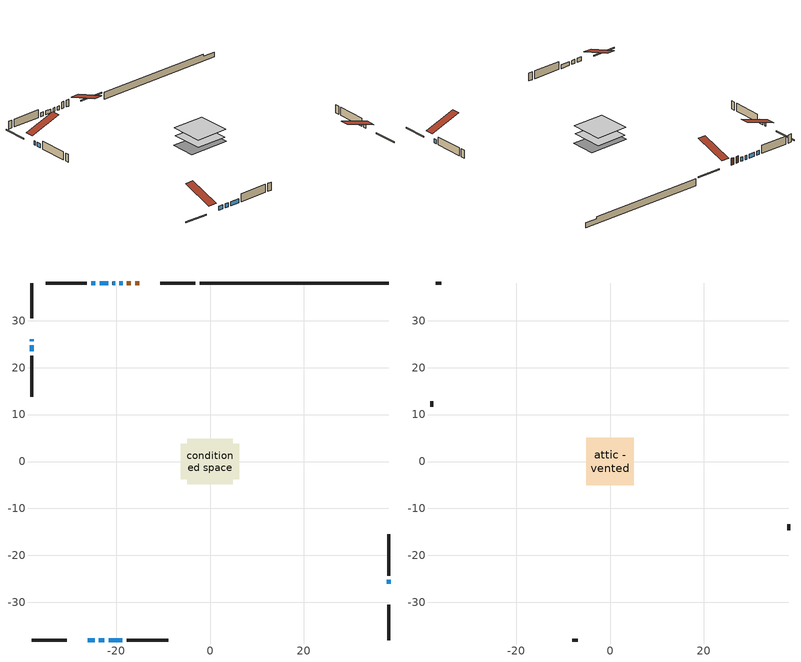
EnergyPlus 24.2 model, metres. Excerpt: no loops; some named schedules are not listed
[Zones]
conditioned space
 floor adiabatic (AdiabaticFloorConstruction): -4.84,-4.84 -4.84,4.84 4.84,4.84 4.84,-4.84 z0.76
 floor foundation (Slab1 construction): -6.26,-3.8 -6.26,3.8 6.26,3.8 6.26,-3.8 z-1.37
 wall outside (RimJoist1 construction): -3.1,38.06 -10.65,38.06 / -38.06,-38.06 -30.52,-38.06 / -38.06,38.06 -38.06,30.52 / 38.06,-38.06 38.06,-30.52 z0.76:1.06
 wall outside (AdiabaticWallConstruction 1): -15.09,38.06 -15.97,38.06 / -16.9,38.06 -17.71,38.06 z0.76:2.79
 wall outside (AdiabaticWallConstruction): -18.63,38.06 -19.32,38.06 / 38.06,-26.08 38.06,-25.26 / -38.06,26.08 -38.06,25.67 / -20.24,38.06 -20.79,38.06 / -21.72,38.06 -23.56,38.06 / -26.07,-38.06 -24.61,-38.06 / -23.69,-38.06 -22.5,-38.06 / -21.58,-38.06 -18.67,-38.06 / -38.06,24.74 -38.06,23.49 / -24.48,38.06 -25.3,38.06 z0.76:1.98
 wall outside (Wall1 construction): -26.23,38.06 -35.02,38.06 / -17.74,-38.06 -8.95,-38.06 / -38.06,22.56 -38.06,13.77 / 38.06,-24.33 38.06,-15.54 z0.76:3.2
 wall foundation (FoundationWall1 construction): -2.17,38.06,-1.37 -2.17,38.06,0.76 34.04,38.06,0.76 34.04,38.06,0.14 38.06,38.06,0.14 38.06,38.06,-1.37
 window (WindowConstruction): -18.64,38.06 -19.32,38.06 z0.76:1.98
 window (WindowConstruction 8): 38.06,-26.07 38.06,-25.26 z0.76:1.98
 window (WindowConstruction 9): -38.06,26.07 -38.06,25.67 z0.76:1.98
 window (WindowConstruction 1): -20.24,38.06 -20.79,38.06 z0.76:1.98
 window (WindowConstruction 2): -21.72,38.06 -23.56,38.06 z0.76:1.98
 window (WindowConstruction 3): -26.07,-38.06 -24.61,-38.06 z0.76:1.98
 window (WindowConstruction 4): -23.69,-38.06 -22.5,-38.06 z0.76:1.98
 window (WindowConstruction 5): -21.57,-38.06 -18.67,-38.06 z0.76:1.98
 window (WindowConstruction 6): -38.06,24.74 -38.06,23.49 z0.76:1.98
 window (WindowConstruction 7): -24.49,38.06 -25.3,38.06 z0.76:1.98
 door (Door): -15.09,38.06 -15.97,38.06 z0.76:2.79
 door (Door 1): -16.9,38.06 -17.71,38.06 z0.76:2.79
 ceiling adiabatic (AdiabaticFloorConstruction): 4.84,-4.84 4.84,4.84 -4.84,4.84 -4.84,-4.84 z0.76
attic - vented
 floor to conditioned space (Floor1 construction Reversed): -5.03,-5.03 -5.03,5.03 5.03,5.03 5.03,-5.03 z3.2
 wall outside (Wall2 construction): -35.95,38.06 -37.13,38.06 / -8.02,-38.06 -6.84,-38.06 / -38.06,12.84 -38.06,11.66 / 38.06,-14.61 38.06,-13.43 z0.76:3.2
 roof outside (Roof1 construction): -14.16,38.06,3.2 -14.16,28.25,6.47 -11.58,28.25,6.47 -11.58,38.06,3.2; -27,-38.06,3.2 -27,-28.25,6.47 -29.59,-28.25,6.47 -29.59,-38.06,3.2; -38.06,27,3.2 -28.25,27,6.47 -28.25,29.59,6.47 -38.06,29.59,3.2; 38.06,-27,3.2 28.25,-27,6.47 28.25,-29.59,6.47 38.06,-29.59,3.2
[Building]
Building 1: Terrain=Suburbs
[Site:Location]
Prince Albert AP_SK: Latitude {deg}=53.21; Longitude {deg}=-105.67; Time Zone {hr}=-6; Elevation {m}=428; Keep Site Location Information=Yes
[Site:GroundTemperature:Shallow]
-5.03068, -7.78458, -8.00512, -6.69825, -1.45193, 3.76996, 8.29705, 11.1649, 11.4085, 9.07601, 4.66436, -0.397337
[Site:WaterMainsTemperature]
Calculation Method=Schedule; Temperature Schedule=mains temperature schedule
[Material] Roughness=Rough; Thermal Absorptance=0.9
Name | Thickness {m} | Conductivity {W/m-K} | Density {kg/m3} | Specific Heat {J/kg-K} | Solar Absorptance | Visible Absorptance
asphalt or fiberglass shingles | 0.00635 | 0.162714 | 1121.4 | 1465.45 | 0.84 | 0.84
ceiling loosefill ins | 0.0846667 | 0.0480833 | 16.02 | 1046.75 | 0.7 | 0.7
ceiling stud and cavity | 0.1397 | 0.0801386 | 65.682 | 1177.47 | 0.7 | 0.7
concrete 4.0 in. | 0.1016 | 1.803125 | 2242.8 | 837.4 | 0.7 | 0.7
concrete 8.0 in. | 0.2032 | 1.803125 | 2242.8 | 837.4 | 0.7 | 0.7
door material | 0.04445 | 0.188738 | 512.64 | 1214.23 | 0.7 | 0.7
door material 1 | 0.04445 | 0.0451087 | 512.64 | 1214.23 | 0.7 | 0.7
exterior vertical ins | 0.0454343 | 0.029427 | 32.04 | 1214.23 | 0.7 | 0.7
floor covering | 0.0127 | 0.0433444 | 54.468 | 1339.84 | 0.6 | 0.6
floor rigid ins; wall rigid ins 1 | 0.512978 | 0.029427 | 32.04 | 1214.23 | 0.7 | 0.7
floor stud and cavity | 0.1397 | 1.75129 | 37.0049 | 1207.88 | 0.7 | 0.7
furniture material conditioned space 1 | 0.1524 | 0.115458 | 640.8 | 1214.23 | 0.6 | 0.6
gypsum board | 0.0127 | 0.160291 | 801 | 837.4 | 0.6 | 0.6
gypsum board 1 | 0.0127 | 0.160291 | 801 | 837.4 | 0.7 | 0.7
osb sheathing 0.5 in. | 0.0127 | 0.115458 | 512.64 | 1214.23 | 0.7 | 0.7
osb sheathing 0.75 in. | 0.01905 | 0.115458 | 512.64 | 1214.23 | 0.7 | 0.7
osb sheathing 2.0 in. | 0.0508 | 0.115458 | 512.64 | 1214.23 | 0.7 | 0.7
rim joist stud and cavity | 0.0508 | 0.0309689 | 125.044 | 1163.47 | 0.6 | 0.6
wall rigid ins | 0.051816 | 0.029427 | 32.04 | 1214.23 | 0.7 | 0.7
wall stud and cavity | 0.1397 | 0.130277 | 139.0536 | 1170.24 | 0.7 | 0.7
wall stud and cavity 1 | 0.0889 | 6.1454 | 50.32683 | 1063.81 | 0.6 | 0.6
wall stud and cavity 2 | 0.0889 | 0.380278 | 52.3479 | 1209.89 | 0.7 | 0.7
wall stud and cavity 3 | 0.0889 | 0.391764 | 83.0341 | 1211.67 | 0.7 | 0.7
wood siding | 0.0254 | 0.102417 | 544.68 | 1172.36 | 0 | 0
wood siding 1 | 0.00254 | 0.102417 | 544.68 | 1172.36 | 0 | 0
wood siding 2; wood siding 3; wood siding 4 | 0.0254 | 0.102417 | 544.68 | 1172.36 | 0.7 | 0.7
[WindowMaterial:SimpleGlazingSystem]
Name | U-Factor {W/m2-K} | Solar Heat Gain Coefficient
WindowMaterial | 2.84979 | 0.62
WindowMaterial 1 | 1.37464 | 0.47
WindowMaterial 2 | 2.847517 | 0.64
WindowMaterial 3 | 2.912814 | 0.67
WindowMaterial 4 | 2.92644 | 0.66
WindowMaterial 5 | 1.90667 | 0.5
WindowMaterial 6 | 1.28834 | 0.51
WindowMaterial 7 | 2.983789 | 0.6
[Construction]
AdiabaticFloorConstruction: floor stud and cavity, floor rigid ins, osb sheathing 0.75 in., floor covering
AdiabaticWallConstruction: wood siding 3, wall rigid ins 1, wall stud and cavity 2, gypsum board
AdiabaticWallConstruction 1: wood siding 4, wall rigid ins 1, wall stud and cavity 2, gypsum board
Door: door material
Door 1: door material 1
Floor1 construction Reversed: gypsum board, ceiling stud and cavity, ceiling loosefill ins
FoundationWall1 construction: concrete 8.0 in., gypsum board 1
furniture construction conditioned space 1: furniture material conditioned space 1
PartitionWallConstruction: gypsum board, wall stud and cavity 3, gypsum board
RimJoist1 construction: wood siding 2, osb sheathing 2.0 in., rim joist stud and cavity
Roof1 construction: asphalt or fiberglass shingles
Slab1 construction: concrete 4.0 in.
Wall1 construction: wood siding, wall rigid ins, osb sheathing 0.5 in., wall stud and cavity, gypsum board
Wall2 construction: wood siding 1, wall stud and cavity 1
WindowConstruction: WindowMaterial
WindowConstruction 1: WindowMaterial 1
WindowConstruction 2: WindowMaterial 2
WindowConstruction 3: WindowMaterial 3
WindowConstruction 4: WindowMaterial 4
WindowConstruction 5: WindowMaterial 5
WindowConstruction 6: WindowMaterial 6
WindowConstruction 7; WindowConstruction 8; WindowConstruction 9: WindowMaterial 7
[Zone] Multiplier=1; Part of Total Floor Area=Yes
Name | Volume {m3}
attic - vented | 53.7835
conditioned space | 471.9
[Space]
Name | Zone | Volume {m3}
attic - vented 1 | attic - vented | 53.7835
conditioned space 1 | conditioned space | 471.9
[ZoneInfiltration:EffectiveLeakageArea]
infil attic - vented 1: Zone or Space=attic - vented 1; Schedule=Always On Discrete; Effective Air Leakage Area {cm2}=3577.41; Stack Coefficient=0.00039686; Wind Coefficient=1.34598e-05
[ZoneMixing]
whole house fan mix: Zone or Space=attic - vented; Schedule=Always On Continuous; Design Flow Rate Calculation Method=Flow/Zone; Design Flow Rate {m3/s}=0; Source Zone or Space=conditioned space
[SurfaceProperty:ExposedFoundationPerimeter]
Slab1: Exposed Perimeter Calculation Method=TotalExposedPerimeter; Total Exposed Perimeter {m}=40.234
[InternalMass] Zone or ZoneList=conditioned space; Space or SpaceList=conditioned space 1
Name | Construction | Surface Area {m2}
furniture mass conditioned space 1 | furniture construction conditioned space 1 | 75.4919
partition wall mass | PartitionWallConstruction | 188.73
[Lights]
interior lighting: Zone or ZoneList or Space or SpaceList=conditioned space 1; Schedule=interior lighting schedule; Design Level Calculation Method=LightingLevel; Lighting Level {W}=343.2; Return Air Fraction=0; Fraction Radiant=0.6; Fraction Visible=0.2; Fraction Replaceable=1
[People]
occupants: Zone or ZoneList or Space or SpaceList=conditioned space 1; Number of People Schedule=occupants schedule; Number of People Calculation Method=People; Number of People=3; Fraction Radiant=0.314171; Sensible Heat Fraction=0.56303; Activity Level Schedule=occupants activity schedule; Carbon Dioxide Generation Rate {m3/s-W}=0; Enable ASHRAE 55 Comfort Warnings=No; Mean Radiant Temperature Calculation Type=EnclosureAveraged
[ElectricEquipment] Zone or ZoneList or Space or SpaceList=conditioned space 1; Design Level Calculation Method=EquipmentLevel
Name | Schedule | Design Level {W} | Fraction Latent | Fraction Radiant | Fraction Lost
clothes dryer | clothes dryer schedule | 140.772 | 0.015 | 0.081 | 0.85
clothes washer | clothes washer schedule | 32.1985 | 0.03 | 0.162 | 0.7
cooking range | cooking range schedule | 215.147 | 0.08 | 0.432 | 0.2
dishwasher | dishwasher schedule | 66.8632 | 0.3 | 0.18 | 0.4
fridge | fridge schedule | 72.9452 | 0 | 0.6 | 0
mech vent house fan | mech vent house fan schedule | 0 | 0 | 0 | 1
mech vent house fan cfis | mech vent house fan cfis schedule | 0 | 0 | 0 | 0
misc plug loads | misc plug loads schedule | 494.7 | 0.045 | 0.513 | 0.1
whole house fan | Always On Discrete | 0 | 0 | 0 | 1
[OtherEquipment] Zone or ZoneList or Space or SpaceList=conditioned space 1; Design Level Calculation Method=EquipmentLevel
Name | Fuel Type | Schedule | Design Level {W} | Fraction Latent | Fraction Radiant | Fraction Lost
clothes dryer 1 | Electricity | clothes dryer schedule | 0 | 0.015 | 0.081 | 0.85
cooking range 1 | Electricity | cooking range schedule | 0 | 0.08 | 0.432 | 0.2
general water use latent | None | general water use schedule | 62.594 | 1 | 0 | 0
general water use sensible | None | general water use schedule | -61.6891 | 0 | 0.6 | 0
mech vent house fan latent load | None | Always On Discrete | 0 | 1 | 0 | 0
mech vent house fan sensible load | None | Always On Discrete | 0 | 0 | 0 | 0
water heater energy adjustment1 | NaturalGas | Always On Discrete | 0.01 | 0 | 0 | 1
[ZoneInfiltration:DesignFlowRate] Zone or ZoneList or Space or SpaceList=conditioned space 1; Schedule=Always On Discrete; Design Flow Rate Calculation Method=Flow/Zone; Design Flow Rate {m3/s}=0
infil flow; natural vent flow; whole house fan flow
[AvailabilityManager:Scheduled]
central ac and furnace airloop Availability Manager: Schedule=Always On Discrete
[Foundation:Kiva]
Foundation Kiva 1: Initial Indoor Air Temperature {C}=21; Wall Height Above Grade {m}=0.759988; Wall Depth Below Slab {m}=0.2032; Custom Block Material Name 1=exterior vertical ins; Custom Block Depth 1 {m}=2.13; Custom Block X Position 1 {m}=0.2159; Custom Block Z Position 1 {m}=0
[Foundation:Kiva:Settings]
Soil Conductivity {W/m-K}=0.849921; Soil Density {kg/m3}=1842.3; Soil Specific Heat {J/kg-K}=418.7; Ground Solar Absorptivity=0.9; Ground Thermal Absorptivity=0.9; Ground Surface Roughness {m}=0.03; Far-Field Width {m}=40; Deep-Ground Boundary Condition=ZeroFlux; Deep-Ground Depth {m}=40; Minimum Cell Dimension {m}=0.2; Maximum Cell Growth Coefficient=3; Simulation Timestep=Timestep
[Exterior:Lights]
exterior lighting: Schedule=exterior lighting schedule; Design Level {W}=75.6
[EnergyManagementSystem:GlobalVariable]
central_ac_and_furnace_airloop_Fan_RTF
infil_program_Qfan
infil_program_Qinf
natural_vent_program_Qnv
natural_vent_program_Qwhf
[EnergyManagementSystem:Sensor]
Name | Output:Variable or Output:Meter Index Key | Output:Variable or Output:Meter
airflow_gain | infil flow | Infiltration Sensible Heat Gain Energy
airflow_gain_1 | natural vent flow | Infiltration Sensible Heat Gain Energy
airflow_gain_2 | whole house fan flow | Infiltration Sensible Heat Gain Energy
airflow_loss | infil flow | Infiltration Sensible Heat Loss Energy
airflow_loss_1 | natural vent flow | Infiltration Sensible Heat Loss Energy
airflow_loss_2 | whole house fan flow | Infiltration Sensible Heat Loss Energy
clg_load_cond |  | Cooling:EnergyTransfer:Zone:CONDITIONED SPACE
clg_sp_s; clg_sp_s_1 | cooling setpoint | Schedule Value
clothes_dryer_exhaust_0_sch_s | clothes dryer exhaust 0 schedule | Schedule Value
cool_season | cooling season schedule | Schedule Value
htg_load_cond |  | Heating:EnergyTransfer:Zone:CONDITIONED SPACE
htg_sp_s; htg_sp_s_1 | heating setpoint | Schedule Value
ig_ee_conv | clothes dryer | Electric Equipment Convective Heating Energy
ig_ee_conv_2 | cooking range | Electric Equipment Convective Heating Energy
ig_ee_conv_4 | fridge | Electric Equipment Convective Heating Energy
ig_ee_conv_5 | misc plug loads | Electric Equipment Convective Heating Energy
ig_ee_conv_6 | whole house fan | Electric Equipment Convective Heating Energy
ig_ee_rad | clothes dryer | Electric Equipment Radiant Heating Energy
ig_ee_rad_2 | cooking range | Electric Equipment Radiant Heating Energy
ig_ee_rad_4 | fridge | Electric Equipment Radiant Heating Energy
ig_ee_rad_5 | misc plug loads | Electric Equipment Radiant Heating Energy
ig_ee_rad_6 | whole house fan | Electric Equipment Radiant Heating Energy
ig_lgt_conv | interior lighting | Lights Convective Heating Energy
ig_lgt_rad | interior lighting | Lights Radiant Heating Energy
ig_lgt_vis | interior lighting | Lights Visible Radiation Heating Energy
ig_oe_conv | clothes dryer 1 | Other Equipment Convective Heating Energy
ig_oe_conv_1 | cooking range 1 | Other Equipment Convective Heating Energy
ig_oe_conv_2 | general water use latent | Other Equipment Convective Heating Energy
ig_oe_conv_3 | general water use sensible | Other Equipment Convective Heating Energy
ig_oe_conv_4 | water heater energy adjustment1 | Other Equipment Convective Heating Energy
ig_oe_rad | clothes dryer 1 | Other Equipment Radiant Heating Energy
ig_oe_rad_1 | cooking range 1 | Other Equipment Radiant Heating Energy
ig_oe_rad_2 | general water use latent | Other Equipment Radiant Heating Energy
ig_oe_rad_3 | general water use sensible | Other Equipment Radiant Heating Energy
ig_oe_rad_4 | water heater energy adjustment1 | Other Equipment Radiant Heating Energy
ig_ppl_conv | occupants | People Convective Heating Energy
ig_ppl_rad | occupants | People Radiant Heating Energy
im_conv | furniture mass conditioned space 1 | Surface Inside Face Convection Heat Gain Energy
im_conv_1 | partition wall mass | Surface Inside Face Convection Heat Gain Energy
im_ig | furniture mass conditioned space 1 | Surface Inside Face Internal Gains Radiation Heat Gain Energy
im_ig_1 | partition wall mass | Surface Inside Face Internal Gains Radiation Heat Gain Energy
im_lgt | furniture mass conditioned space 1 | Surface Inside Face Lights Radiation Heat Gain Energy
im_lgt_1 | partition wall mass | Surface Inside Face Lights Radiation Heat Gain Energy
im_sol | furniture mass conditioned space 1 | Surface Inside Face Solar Radiation Heat Gain Energy
im_sol_1 | partition wall mass | Surface Inside Face Solar Radiation Heat Gain Energy
im_surf | furniture mass conditioned space 1 | Surface Inside Face Net Surface Thermal Radiation Heat Gain Energy
im_surf_1 | partition wall mass | Surface Inside Face Net Surface Thermal Radiation Heat Gain Energy
mv_conv | mech vent house fan | Electric Equipment Convective Heating Energy
mv_conv_1 | mech vent house fan cfis | Electric Equipment Convective Heating Energy
mv_conv_2 | mech vent house fan latent load | Other Equipment Convective Heating Energy
mv_conv_3 | mech vent house fan sensible load | Other Equipment Convective Heating Energy
mv_rad | mech vent house fan | Electric Equipment Radiant Heating Energy
mv_rad_1 | mech vent house fan cfis | Electric Equipment Radiant Heating Energy
mv_rad_2 | mech vent house fan latent load | Other Equipment Radiant Heating Energy
mv_rad_3 | mech vent house fan sensible load | Other Equipment Radiant Heating Energy
natural_vent_s | natural vent schedule | Schedule Value
out_pb_s |  | Site Outdoor Air Barometric Pressure
out_wt_s |  | Site Outdoor Air Humidity Ratio
site_vw_s |  | Site Wind Speed
ss_back_out | Window1 | Surface Window Shortwave from Zone Back Out Window Heat Transfer Rate
ss_back_out_1 | Window11 | Surface Window Shortwave from Zone Back Out Window Heat Transfer Rate
ss_back_out_2 | Window13 | Surface Window Shortwave from Zone Back Out Window Heat Transfer Rate
ss_back_out_3 | Window2 | Surface Window Shortwave from Zone Back Out Window Heat Transfer Rate
ss_back_out_4 | Window3 | Surface Window Shortwave from Zone Back Out Window Heat Transfer Rate
ss_back_out_5 | Window5 | Surface Window Shortwave from Zone Back Out Window Heat Transfer Rate
ss_back_out_6 | Window6 | Surface Window Shortwave from Zone Back Out Window Heat Transfer Rate
ss_back_out_7 | Window7 | Surface Window Shortwave from Zone Back Out Window Heat Transfer Rate
ss_back_out_8 | Window8 | Surface Window Shortwave from Zone Back Out Window Heat Transfer Rate
ss_back_out_9 | Window9 | Surface Window Shortwave from Zone Back Out Window Heat Transfer Rate
ss_conv | Door1 | Surface Inside Face Convection Heat Gain Energy
ss_conv_1 | Door2 | Surface Inside Face Convection Heat Gain Energy
ss_conv_10 | Window8 | Surface Inside Face Convection Heat Gain Energy
ss_conv_11 | Window9 | Surface Inside Face Convection Heat Gain Energy
ss_conv_2 | Window1 | Surface Inside Face Convection Heat Gain Energy
ss_conv_3 | Window11 | Surface Inside Face Convection Heat Gain Energy
ss_conv_4 | Window13 | Surface Inside Face Convection Heat Gain Energy
ss_conv_5 | Window2 | Surface Inside Face Convection Heat Gain Energy
ss_conv_6 | Window3 | Surface Inside Face Convection Heat Gain Energy
ss_conv_7 | Window5 | Surface Inside Face Convection Heat Gain Energy
ss_conv_8 | Window6 | Surface Inside Face Convection Heat Gain Energy
ss_conv_9 | Window7 | Surface Inside Face Convection Heat Gain Energy
ss_ig | Door1 | Surface Inside Face Internal Gains Radiation Heat Gain Energy
ss_ig_1 | Door2 | Surface Inside Face Internal Gains Radiation Heat Gain Energy
ss_ig_10 | Window8 | Surface Inside Face Internal Gains Radiation Heat Gain Energy
ss_ig_11 | Window9 | Surface Inside Face Internal Gains Radiation Heat Gain Energy
ss_ig_2 | Window1 | Surface Inside Face Internal Gains Radiation Heat Gain Energy
ss_ig_3 | Window11 | Surface Inside Face Internal Gains Radiation Heat Gain Energy
ss_ig_4 | Window13 | Surface Inside Face Internal Gains Radiation Heat Gain Energy
ss_ig_5 | Window2 | Surface Inside Face Internal Gains Radiation Heat Gain Energy
ss_ig_6 | Window3 | Surface Inside Face Internal Gains Radiation Heat Gain Energy
ss_ig_7 | Window5 | Surface Inside Face Internal Gains Radiation Heat Gain Energy
ss_ig_8 | Window6 | Surface Inside Face Internal Gains Radiation Heat Gain Energy
ss_ig_9 | Window7 | Surface Inside Face Internal Gains Radiation Heat Gain Energy
ss_lgt | Door1 | Surface Inside Face Lights Radiation Heat Gain Energy
ss_lgt_1 | Door2 | Surface Inside Face Lights Radiation Heat Gain Energy
ss_sol | Door1 | Surface Inside Face Solar Radiation Heat Gain Energy
ss_sol_1 | Door2 | Surface Inside Face Solar Radiation Heat Gain Energy
ss_surf | Door1 | Surface Inside Face Net Surface Thermal Radiation Heat Gain Energy
ss_surf_1 | Door2 | Surface Inside Face Net Surface Thermal Radiation Heat Gain Energy
ss_surf_10 | Window8 | Surface Inside Face Net Surface Thermal Radiation Heat Gain Energy
ss_surf_11 | Window9 | Surface Inside Face Net Surface Thermal Radiation Heat Gain Energy
ss_surf_2 | Window1 | Surface Inside Face Net Surface Thermal Radiation Heat Gain Energy
ss_surf_3 | Window11 | Surface Inside Face Net Surface Thermal Radiation Heat Gain Energy
ss_surf_4 | Window13 | Surface Inside Face Net Surface Thermal Radiation Heat Gain Energy
ss_surf_5 | Window2 | Surface Inside Face Net Surface Thermal Radiation Heat Gain Energy
ss_surf_6 | Window3 | Surface Inside Face Net Surface Thermal Radiation Heat Gain Energy
ss_surf_7 | Window5 | Surface Inside Face Net Surface Thermal Radiation Heat Gain Energy
ss_surf_8 | Window6 | Surface Inside Face Net Surface Thermal Radiation Heat Gain Energy
ss_surf_9 | Window7 | Surface Inside Face Net Surface Thermal Radiation Heat Gain Energy
ss_trans_in | Window1 | Surface Window Transmitted Solar Radiation Rate
ss_trans_in_1 | Window11 | Surface Window Transmitted Solar Radiation Rate
ss_trans_in_2 | Window13 | Surface Window Transmitted Solar Radiation Rate
ss_trans_in_3 | Window2 | Surface Window Transmitted Solar Radiation Rate
ss_trans_in_4 | Window3 | Surface Window Transmitted Solar Radiation Rate
ss_trans_in_5 | Window5 | Surface Window Transmitted Solar Radiation Rate
ss_trans_in_6 | Window6 | Surface Window Transmitted Solar Radiation Rate
ss_trans_in_7 | Window7 | Surface Window Transmitted Solar Radiation Rate
ss_trans_in_8 | Window8 | Surface Window Transmitted Solar Radiation Rate
ss_trans_in_9 | Window9 | Surface Window Transmitted Solar Radiation Rate
ss_trans_out | Window1 | Surface Inside Face Initial Transmitted Diffuse Transmitted Out Window Solar Radiation Rate
ss_trans_out_1 | Window11 | Surface Inside Face Initial Transmitted Diffuse Transmitted Out Window Solar Radiation Rate
ss_trans_out_2 | Window13 | Surface Inside Face Initial Transmitted Diffuse Transmitted Out Window Solar Radiation Rate
ss_trans_out_3 | Window2 | Surface Inside Face Initial Transmitted Diffuse Transmitted Out Window Solar Radiation Rate
ss_trans_out_4 | Window3 | Surface Inside Face Initial Transmitted Diffuse Transmitted Out Window Solar Radiation Rate
ss_trans_out_5 | Window5 | Surface Inside Face Initial Transmitted Diffuse Transmitted Out Window Solar Radiation Rate
ss_trans_out_6 | Window6 | Surface Inside Face Initial Transmitted Diffuse Transmitted Out Window Solar Radiation Rate
ss_trans_out_7 | Window7 | Surface Inside Face Initial Transmitted Diffuse Transmitted Out Window Solar Radiation Rate
ss_trans_out_8 | Window8 | Surface Inside Face Initial Transmitted Diffuse Transmitted Out Window Solar Radiation Rate
ss_trans_out_9 | Window9 | Surface Inside Face Initial Transmitted Diffuse Transmitted Out Window Solar Radiation Rate
s_conv | Floor1 | Surface Inside Face Convection Heat Gain Energy
s_conv_1 | FoundationWall1 | Surface Inside Face Convection Heat Gain Energy
s_conv_10 | Wall1:180 | Surface Inside Face Convection Heat Gain Energy
s_conv_11 | Wall1:270 | Surface Inside Face Convection Heat Gain Energy
s_conv_12 | Wall1:90 | Surface Inside Face Convection Heat Gain Energy
s_conv_2 | inferred conditioned ceiling | Surface Inside Face Convection Heat Gain Energy
s_conv_3 | inferred conditioned floor | Surface Inside Face Convection Heat Gain Energy
s_conv_4 | RimJoist1:0 | Surface Inside Face Convection Heat Gain Energy
s_conv_5 | RimJoist1:180 | Surface Inside Face Convection Heat Gain Energy
s_conv_6 | RimJoist1:270 | Surface Inside Face Convection Heat Gain Energy
s_conv_7 | RimJoist1:90 | Surface Inside Face Convection Heat Gain Energy
s_conv_8 | Slab1 | Surface Inside Face Convection Heat Gain Energy
s_conv_9 | Wall1:0 | Surface Inside Face Convection Heat Gain Energy
s_ig | Floor1 | Surface Inside Face Internal Gains Radiation Heat Gain Energy
s_ig_1 | FoundationWall1 | Surface Inside Face Internal Gains Radiation Heat Gain Energy
s_ig_10 | Wall1:180 | Surface Inside Face Internal Gains Radiation Heat Gain Energy
s_ig_11 | Wall1:270 | Surface Inside Face Internal Gains Radiation Heat Gain Energy
s_ig_12 | Wall1:90 | Surface Inside Face Internal Gains Radiation Heat Gain Energy
s_ig_2 | inferred conditioned ceiling | Surface Inside Face Internal Gains Radiation Heat Gain Energy
s_ig_3 | inferred conditioned floor | Surface Inside Face Internal Gains Radiation Heat Gain Energy
s_ig_4 | RimJoist1:0 | Surface Inside Face Internal Gains Radiation Heat Gain Energy
s_ig_5 | RimJoist1:180 | Surface Inside Face Internal Gains Radiation Heat Gain Energy
s_ig_6 | RimJoist1:270 | Surface Inside Face Internal Gains Radiation Heat Gain Energy
s_ig_7 | RimJoist1:90 | Surface Inside Face Internal Gains Radiation Heat Gain Energy
s_ig_8 | Slab1 | Surface Inside Face Internal Gains Radiation Heat Gain Energy
s_ig_9 | Wall1:0 | Surface Inside Face Internal Gains Radiation Heat Gain Energy
s_lgt | Floor1 | Surface Inside Face Lights Radiation Heat Gain Energy
s_lgt_1 | FoundationWall1 | Surface Inside Face Lights Radiation Heat Gain Energy
s_lgt_10 | Wall1:180 | Surface Inside Face Lights Radiation Heat Gain Energy
s_lgt_11 | Wall1:270 | Surface Inside Face Lights Radiation Heat Gain Energy
s_lgt_12 | Wall1:90 | Surface Inside Face Lights Radiation Heat Gain Energy
s_lgt_2 | inferred conditioned ceiling | Surface Inside Face Lights Radiation Heat Gain Energy
s_lgt_3 | inferred conditioned floor | Surface Inside Face Lights Radiation Heat Gain Energy
s_lgt_4 | RimJoist1:0 | Surface Inside Face Lights Radiation Heat Gain Energy
s_lgt_5 | RimJoist1:180 | Surface Inside Face Lights Radiation Heat Gain Energy
s_lgt_6 | RimJoist1:270 | Surface Inside Face Lights Radiation Heat Gain Energy
s_lgt_7 | RimJoist1:90 | Surface Inside Face Lights Radiation Heat Gain Energy
s_lgt_8 | Slab1 | Surface Inside Face Lights Radiation Heat Gain Energy
s_lgt_9 | Wall1:0 | Surface Inside Face Lights Radiation Heat Gain Energy
s_sol | Floor1 | Surface Inside Face Solar Radiation Heat Gain Energy
s_sol_1 | FoundationWall1 | Surface Inside Face Solar Radiation Heat Gain Energy
s_sol_10 | Wall1:180 | Surface Inside Face Solar Radiation Heat Gain Energy
